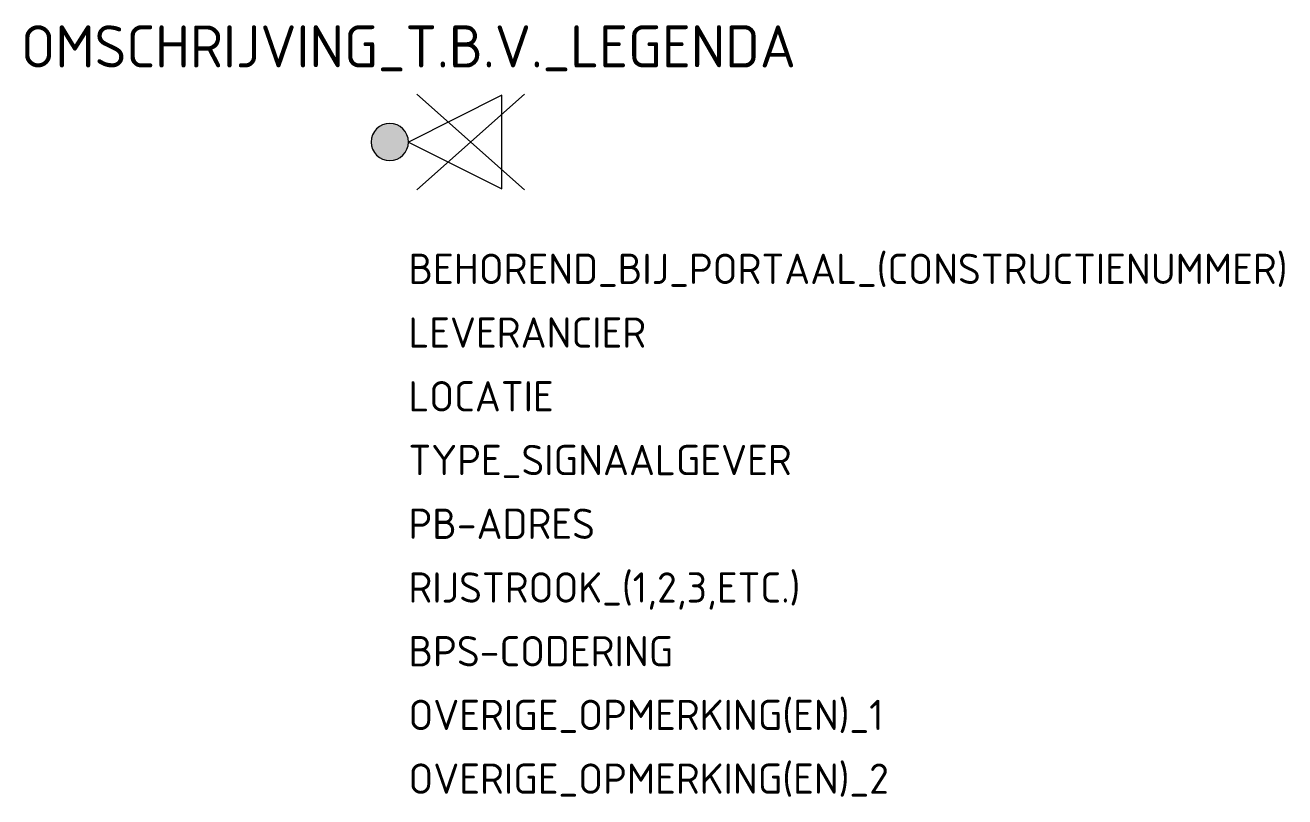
# Model space of a CAD drawing. Extents: x -22.8 to 52.1, y -38.9 to 6.9.
import ezdxf
from ezdxf.enums import TextEntityAlignment as Align

# ---------------------------------------------------------------- set-up
doc = ezdxf.new("R2010")
doc.units = 0
doc.styles.add('NLCS-ISO', font='NLCS-ISO.ttf')

msp = doc.modelspace()

# ---------------------------------------------------------------- hatches: boundary and pattern name
h = msp.add_hatch(color=256)
h.dxf.hatch_style = 1
edge = h.paths.add_edge_path()
edge.add_arc((-1.105, 0), 1.105, 180, 360)
edge.add_arc((-1.105, 0), 1.105, 0, 180)

# ---------------------------------------------------------------- linework, layer by layer
for p, q in [((0.509, -2.841), (6.898, 2.841)), ((0.509, 2.841), (6.898, -2.841))]:
    msp.add_line(p, q)
at = {"flags": 128}
msp.add_lwpolyline([(5.556, 2.778), (0, 0), (5.556, -2.778)], close=True, dxfattribs=at)
msp.add_lwpolyline([(-2.211, 0, 1), (0, 0, 1)], format="xyb", close=True, dxfattribs=at)

# ---------------------------------------------------------------- texts
at = {"style": 'NLCS-ISO'}
msp.add_attdef('OMSCHRIJVING_T.B.V._LEGENDA', text='DOSEERLICHT', height=2.5, dxfattribs=at).set_placement((0, 5.565), align=Align.MIDDLE)
at = {"style": 'NLCS-ISO', "flags": 1}
for tag, p, s in [('BEHOREND_BIJ_PORTAAL_(CONSTRUCTIENUMMER)', (0, -8.431), ''), ('LEVERANCIER', (0, -12.215), ''), ('LOCATIE', (0, -16), ''), ('TYPE_SIGNAALGEVER', (0, -19.784), 'MSI-RS 3.2'), ('PB-ADRES', (0, -23.569), ''), ('RIJSTROOK_(1,2,3,ETC.)', (0, -27.353), ''), ('BPS-CODERING', (0, -31.138), ''), ('OVERIGE_OPMERKING(EN)_1', (0, -34.922), ''), ('OVERIGE_OPMERKING(EN)_2', (0, -38.707), '')]:
    msp.add_attdef(tag, p, s, height=1.8, dxfattribs=at)

doc.saveas('drawing.dxf')
